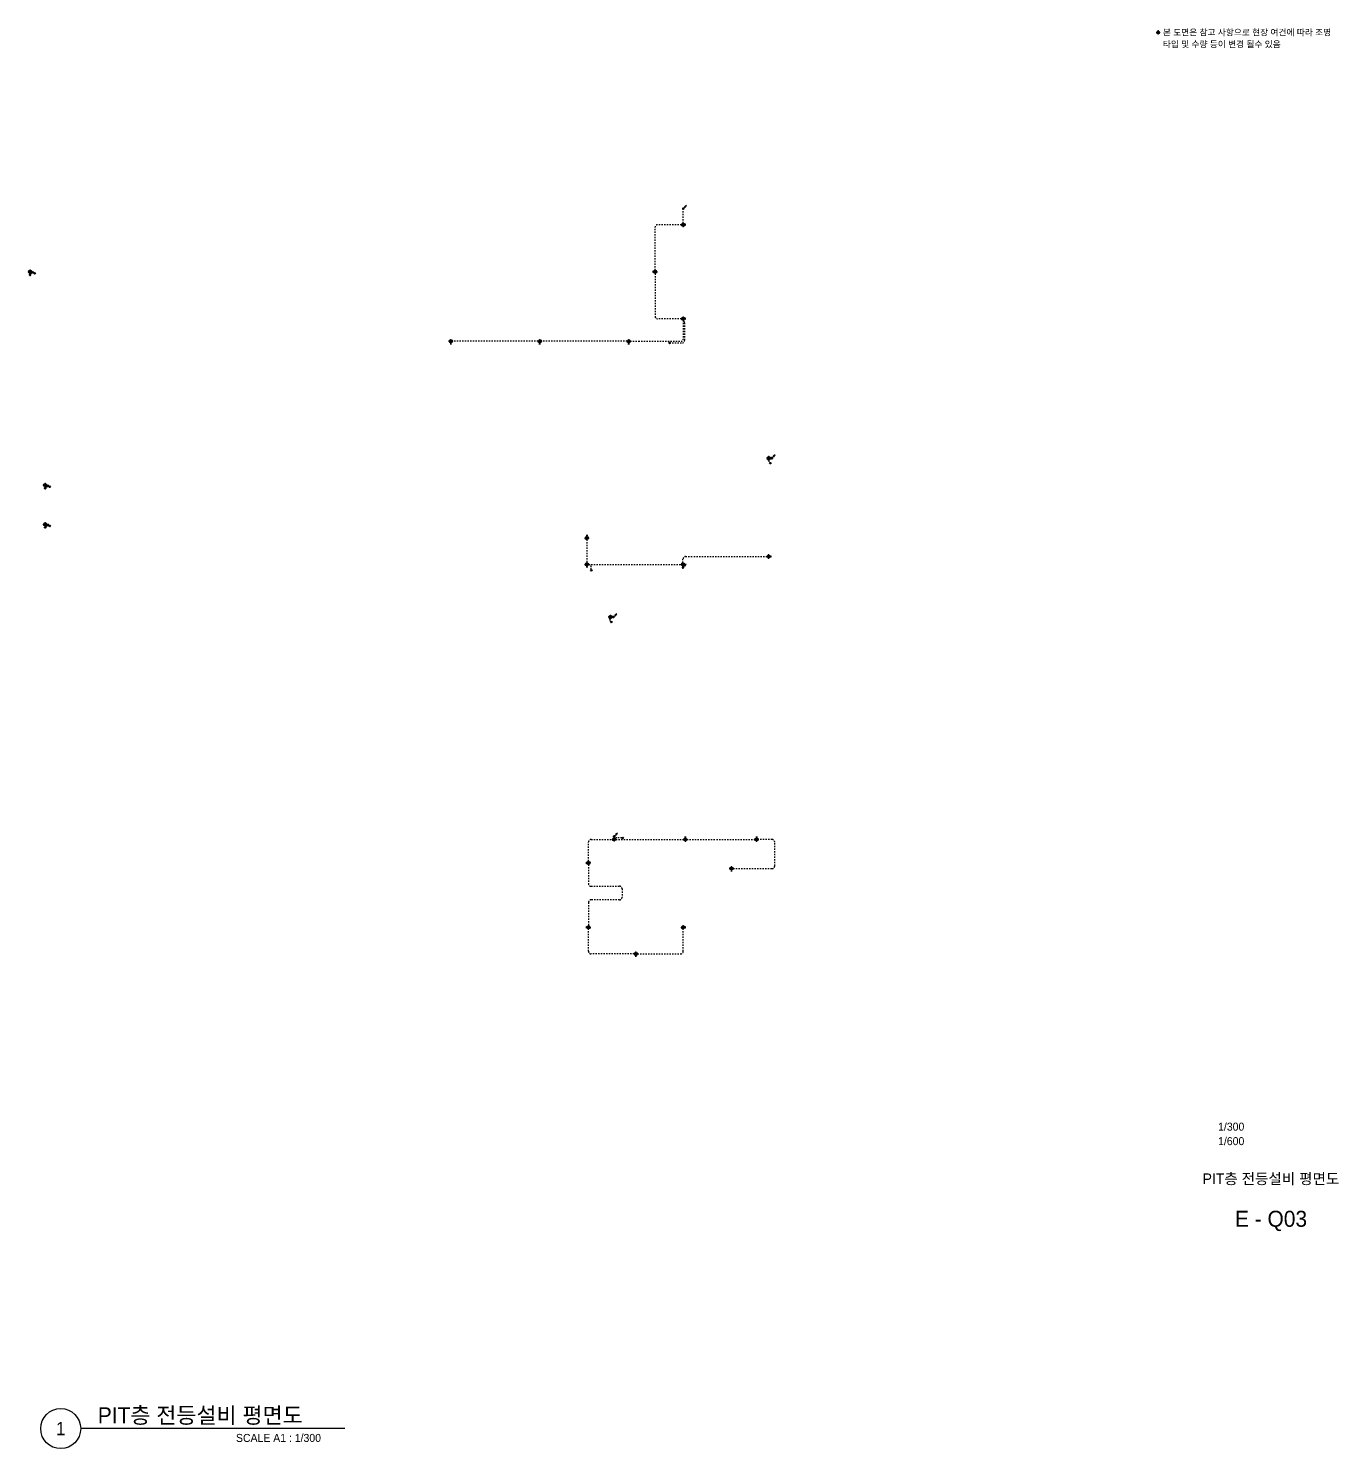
# Model space of a CAD drawing. Header units: millimetres. Extents: x 86947 to 500447, y -530175 to 1059536.
# Drawn here: x 93574 to 240849, y -525750 to -366064 of the extents above; entities that cross this region are included whole.
import ezdxf
from ezdxf.enums import TextEntityAlignment as Align

# ---------------------------------------------------------------- set-up
doc = ezdxf.new("R2010")
doc.units = ezdxf.units.MM
doc.header["$LTSCALE"] = 150
doc.linetypes.add('D1', pattern=[3, 1, -1, 1])
for name, color, linetype in [('------03 Lighting Fixture', 3, 'Continuous'), ('------04 Lighting Switch', 2, 'Continuous'), ('-----20 General Symbol', 3, 'Continuous'), ('-----23 Concealed or Exposed Wire', 4, 'D1'), ('-----30 Text', 2, 'Continuous'), ('-----41 Drawing Title', 2, 'Continuous'), ('-----42 Drawing Number', 2, 'Continuous'), ('-----43 Drawing Scale', 3, 'Continuous')]:
    doc.layers.add(name, color=color, linetype=linetype)
doc.styles.add('ELEC', font='')
doc.styles.get('ELEC').set_extended_font_data('Dotum')

# ---------------------------------------------------------------- blocks, each defined once
blk = doc.blocks.new('A$C0b6403cb')
at = {"layer": '-----30 Text'}
h = blk.add_hatch(color=256, dxfattribs=at)
edge = h.paths.add_edge_path()
edge.add_arc((-26637, -5011), 160, 0, 360)
h = blk.add_hatch(color=256, dxfattribs=at)
edge = h.paths.add_edge_path()
edge.add_arc((-26637, -5011), 160, 0, 360)
blk.add_circle((-26637, -5011), 160, dxfattribs=at)
blk.add_circle((-26637, -5011), 160, dxfattribs=at)
for p in [(-26796, -5011), (-26796, -5011), (-26637, -4851), (-26637, -4851), (-26637, -5171), (-26637, -5171), (-26477, -5011), (-26477, -5011)]:
    blk.add_point(p, dxfattribs=at)
at = {"layer": '-----30 Text', "style": 'ELEC'}
for s, p in [('본 도면은 참고 사항으로 현장 여건에 따라 조명', (-26101, -5011)), ('타입 및 수량 등이 변경 될수 있음', (-26101, -6345))]:
    blk.add_text(s, height=700, dxfattribs=at).set_placement(p, align=Align.MIDDLE_LEFT)
blk = doc.blocks.new('O01')
blk.add_hatch(color=256).paths.add_polyline_path([(-149, -218), (-218, -149), (-368, -368)])
blk.add_line((-46, -46), (-184, -184))
blk.add_lwpolyline([(-368, -368), (-149, -218), (-218, -149), (-368, -368)])
blk.add_circle((0, 0), 65)
for p in [(-65, 0), (-65, 0), (0, 65), (0, 65), (65, 0), (65, 0), (0, -65), (0, -65)]:
    blk.add_point(p)
blk = doc.blocks.new('*U12')
h = blk.add_hatch(color=256)
edge = h.paths.add_edge_path()
edge.add_arc((0, -75), 75, 0, 360)
blk.add_circle((0, -75), 75)
blk = doc.blocks.new('D06')
for p, q in [((-75, 0), (0, 0)), ((0, -75), (0, 75))]:
    blk.add_line(p, q)
at = {"linetype": 'Continuous'}
blk.add_circle((-225, 0), 150, dxfattribs=at)
for p in [(-375, 0), (-225, 150), (-75, 0), (-225, -150)]:
    blk.add_point(p)
blk = doc.blocks.new('E06')
blk.add_hatch(color=256).paths.add_polyline_path([(-75, 0, 1), (-375, 0, 1)])
blk.add_blockref('D06', (0, 0))

msp = doc.modelspace()

# ---------------------------------------------------------------- linework, layer by layer
at = {"layer": '-----23 Concealed or Exposed Wire'}
for p, q in [((167184, -387965), (167184, -386395)), ((164024, -393245), (164024, -388395)), ((167004, -388145), (164274, -388145)), ((164024, -393605), (164024, -398455)), ((167004, -398705), (164274, -398705)), ((167184, -398885), (167184, -400995)), ((167284, -399018), (167184, -398885)), ((167334, -399168), (167334, -401175)), ((150874, -401245), (141234, -401245)), ((160874, -401245), (151234, -401245)), ((161234, -401245), (166934, -401245)), ((165654, -401425), (167084, -401425)), ((156719, -426433), (156534, -426325)), ((156844, -426905), (156844, -426649))]:
    msp.add_line(p, q, dxfattribs=at)
for points in [[(94274, -393605), (94182, -393513, 0.1989124), (93970, -393425), (93934, -393425)], [(176964, -414949), (176871, -414857, -0.1989124), (176784, -414645), (176784, -414575)], [(95974, -417605), (95882, -417513, 0.1989124), (95670, -417425), (95634, -417425)], [(167154, -426145), (167154, -425745, -0.4142136), (167454, -425445), (176604, -425445)], [(156524, -459715), (156524, -457565, -0.4142136), (156824, -457265), (159242, -457265)], [(156524, -460075), (156524, -462220, 0.4142136), (156824, -462520), (160005, -462520, -0.4142136), (160305, -462820), (160305, -463753, -0.4142136), (160005, -464053), (156824, -464053, 0.4142136), (156524, -464353), (156524, -466965)], [(161674, -470125), (156824, -470125, -0.4142136), (156524, -469825), (156524, -467325)], [(162034, -470125), (166884, -470125, 0.4142136), (167184, -469825), (167184, -467325)]]:
    msp.add_lwpolyline(points, format="xyb", dxfattribs=at)
at = {"layer": '-----23 Concealed or Exposed Wire', "elevation": 0}
for points in [[(95974, -422005), (95882, -421913, 0.1989124), (95670, -421825), (95634, -421825)], [(159096, -432799), (159004, -432707, -0.1989124), (158916, -432495), (158916, -432412)], [(160286, -457085), (159727, -457085, 0.1560244), (159553, -457141, 0.1560244)], [(172784, -460527), (177167, -460527, 0.4142136), (177467, -460227), (177467, -457565, 0.4142136), (177167, -457265), (175602, -457265)]]:
    msp.add_lwpolyline(points, format="xyb", dxfattribs=at)
at = {"layer": '-----23 Concealed or Exposed Wire'}
for points in [[(156354, -423545), (156354, -426145)], [(156534, -426325), (166974, -426325)]]:
    msp.add_lwpolyline(points, dxfattribs=at)
at = {"layer": '-----23 Concealed or Exposed Wire', "elevation": 0}
for points in [[(159602, -457265), (167242, -457265)], [(167602, -457265), (175242, -457265)]]:
    msp.add_lwpolyline(points, dxfattribs=at)
at = {"layer": '-----23 Concealed or Exposed Wire'}
for centre, start, end in [((164274, -388395), 90, 180), ((164274, -398455), 180, 270), ((167084, -399168), 0, 36.8699), ((166934, -400995), 270, 0), ((167084, -401175), 270, 0), ((156594, -426649, 0), 0, 59.85853)]:
    msp.add_arc(centre, 250, start, end, dxfattribs=at)
at = {"layer": '-----41 Drawing Title', "color": 7}
msp.add_line((129146, -523500), (99454, -523500), dxfattribs=at)
msp.add_circle((97204, -523500), 2250, dxfattribs=at)

# ---------------------------------------------------------------- block references
at = {"layer": '------03 Lighting Fixture', "xscale": 1.2, "yscale": 1.2, "zscale": 1.2}
for p in [(167454, -388145), (167454, -398705), (177067, -414395), (177054, -425445), (159267, -432245), (167454, -467145)]:
    msp.add_blockref('E06', p, dxfattribs=at)
for p, rotation in [((93754, -393695), 270), ((163754, -393425), 180), ((141054, -401515), 270), ((151054, -401515), 270), ((161054, -401515), 270), ((95454, -417695), 270), ((95454, -422108), 270), ((156354, -423095), 89.99999999999999), ((156354, -426595), 270), ((167154, -426595), 270), ((159422, -456982), 89.99999999999999), ((167422, -456995), 89.99999999999999), ((175422, -456995), 89.99999999999997), ((156254, -459895), 180), ((172604, -460797), 270), ((156254, -467145), 180), ((161854, -470395), 270)]:
    msp.add_blockref('E06', p, dxfattribs=dict(at, rotation=rotation))
at = {"layer": '------04 Lighting Switch', "xscale": 1.2, "yscale": 1.2, "zscale": 1.2}
for p, rotation in [((94364, -393605), 270), ((165654, -401515), 179.9999999999999), ((177054, -414949), 270), ((96064, -417605), 270), ((96064, -422005), 270), ((156754, -426995), 89.99999999999997), ((159186, -432799), 270), ((160466, -457085), 270)]:
    msp.add_blockref('*U12', p, dxfattribs=dict(at, rotation=rotation))
at = {"layer": '-----20 General Symbol', "rotation": 180}
for p in [(167184, -386330), (93754, -393773), (177132, -414395), (95454, -417773), (95454, -422173), (167154, -426673), (159332, -432245), (159422, -456917)]:
    msp.add_blockref('O01', p, dxfattribs=at)
msp.add_blockref('A$C0b6403cb', (247200, -361500))

# ---------------------------------------------------------------- texts
at = {"layer": '-----41 Drawing Title', "style": 'ELEC'}
msp.add_text('PIT층 전등설비 평면도', height=1200, dxfattribs=at).set_placement((233250, -495410), align=Align.MIDDLE_CENTER)
at = {"layer": '-----41 Drawing Title', "color": 2, "style": 'ELEC'}
msp.add_text('PIT층 전등설비 평면도', height=1800, dxfattribs=at).set_placement((101372, -522900))
at = {"layer": '-----41 Drawing Title', "color": 7, "style": 'ELEC'}
msp.add_text('1', height=1500, dxfattribs=at).set_placement((97204, -523500), align=Align.MIDDLE)
at = {"layer": '-----41 Drawing Title', "style": 'ELEC'}
msp.add_text('SCALE A1 : 1/300', height=900, dxfattribs=at).set_placement((126462, -525000), align=Align.RIGHT)
at = {"layer": '-----42 Drawing Number', "style": 'ELEC'}
msp.add_text('E - Q03', height=1800, dxfattribs=at).set_placement((233250, -499910), align=Align.MIDDLE_CENTER)
at = {"layer": '-----43 Drawing Scale', "style": 'ELEC'}
for s, p in [('1/300', (228779, -489550)), ('1/600', (228779, -491180))]:
    msp.add_text(s, height=900, dxfattribs=at).set_placement(p, align=Align.MIDDLE_CENTER)

doc.saveas('drawing.dxf')
